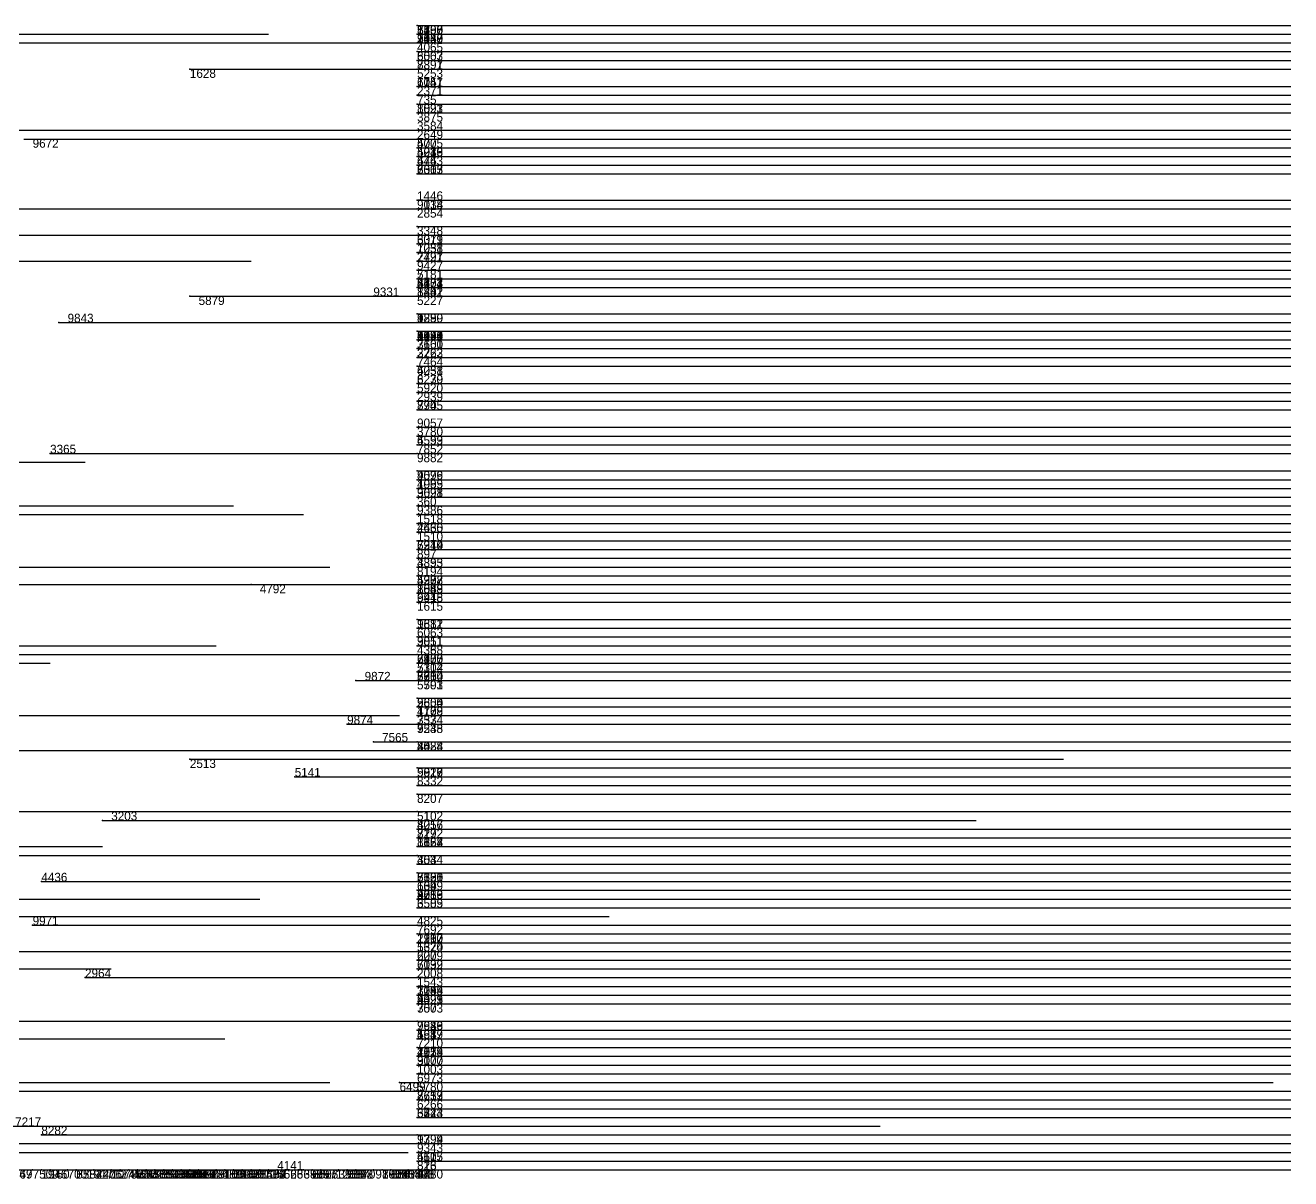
# Model space of a CAD drawing. Extents: x 0 to 1.1, y 0 to 1.
# Drawn here: x 0.9552 to 1.1, y -0.001 to 0.131 of the extents above; entities that cross this region are included whole.
import ezdxf

# ---------------------------------------------------------------- set-up
doc = ezdxf.new("R2010")
doc.units = 0
for name, color, linetype in [('Normals', 1, 'CONTINUOUS'), ('Source_points', 5, 'CONTINUOUS'), ('Text', 3, 'CONTINUOUS')]:
    doc.layers.add(name, color=color, linetype=linetype)

msp = doc.modelspace()

# ---------------------------------------------------------------- linework, layer by layer
at = {"layer": 'Normals', "color": 1}
for p, q in [((1, 0.131, 0.509), (1.1, 0.131, 0.509)), ((1, 0.131, 0.203), (1.1, 0.131, 0.203)), ((1, 0.131, 0.58), (1.1, 0.131, 0.58)), ((1, 0.131, 0.173), (1.1, 0.131, 0.173)), ((0.883, 0.13), (0.983, 0.13)), ((0.941, 0.129), (1.041, 0.129)), ((1, 0.13, 0.47), (1.1, 0.13, 0.47)), ((1, 0.13, 0.474), (1.1, 0.13, 0.474)), ((1, 0.13, 0.342), (1.1, 0.13, 0.342)), ((1, 0.129, 0.488), (1.1, 0.129, 0.488)), ((1, 0.129, 0.644), (1.1, 0.129, 0.644)), ((1, 0.129, 0.452), (1.1, 0.129, 0.452)), ((1, 0.128, 0.841), (1.1, 0.128, 0.841)), ((1, 0.128, 0.764), (1.1, 0.128, 0.764)), ((1, 0.127, 0.475), (1.1, 0.127, 0.475)), ((1, 0.127, 0.103), (1.1, 0.127, 0.103)), ((1, 0.127, 0.433), (1.1, 0.127, 0.433)), ((0.974, 0.126), (1.074, 0.126)), ((1, 0.126, 0.639), (1.1, 0.126, 0.639)), ((1, 0.124, 0.472), (1.1, 0.124, 0.472)), ((1, 0.124, 0.046), (1.1, 0.124, 0.046)), ((1, 0.124, 0.196), (1.1, 0.124, 0.196)), ((1, 0.124, 0.6), (1.1, 0.124, 0.6)), ((1, 0.123, 0.086), (1.1, 0.123, 0.086)), ((1, 0.122, 0.986), (1.1, 0.122, 0.986)), ((1, 0.121, 0.328), (1.1, 0.121, 0.328)), ((1, 0.121, 0.298), (1.1, 0.121, 0.298)), ((0.942, 0.119, 1), (1.042, 0.119, 1)), ((1, 0.119, 0.258), (1.1, 0.119, 0.258)), ((1, 0.119, 0.64), (1.1, 0.119, 0.64)), ((0.955, 0.118, 1), (1.055, 0.118, 1)), ((1, 0.118, 0.323), (1.1, 0.118, 0.323)), ((1, 0.117, 0.233), (1.1, 0.117, 0.233)), ((1, 0.117, 0.542), (1.1, 0.117, 0.542)), ((1, 0.117, 0.373), (1.1, 0.117, 0.373)), ((1, 0.117, 0.982), (1.1, 0.117, 0.982)), ((1, 0.116, 0.023), (1.1, 0.116, 0.023)), ((1, 0.115, 0.417), (1.1, 0.115, 0.417)), ((1, 0.115, 0.264), (1.1, 0.115, 0.264)), ((1, 0.115, 0.819), (1.1, 0.115, 0.819)), ((1, 0.114, 0.361), (1.1, 0.114, 0.361)), ((1, 0.114, 0.233), (1.1, 0.114, 0.233)), ((1, 0.111, 0.01), (1.1, 0.111, 0.01)), ((0.94, 0.11, 1), (1.04, 0.11, 1)), ((1, 0.11, 0.14), (1.1, 0.11, 0.14)), ((1, 0.11, 0.94), (1.1, 0.11, 0.94)), ((1, 0.11, 0.58), (1.1, 0.11, 0.58)), ((1, 0.108, 0.689), (1.1, 0.108, 0.689)), ((0.945, 0.107, 1), (1.045, 0.107, 1)), ((1, 0.107, 0.109), (1.1, 0.107, 0.109)), ((1, 0.107, 0.054), (1.1, 0.107, 0.054)), ((1, 0.106, 0.748), (1.1, 0.106, 0.748)), ((1, 0.105, 0.473), (1.1, 0.105, 0.473)), ((1, 0.105, 0.947), (1.1, 0.105, 0.947)), ((0.881, 0.104, 1), (0.981, 0.104, 1)), ((1, 0.104, 0.066), (1.1, 0.104, 0.066)), ((1, 0.103, 0.898), (1.1, 0.103, 0.898)), ((1, 0.103, 0.354), (1.1, 0.103, 0.354)), ((1, 0.103, 0.777), (1.1, 0.103, 0.777)), ((1, 0.102, 0.881), (1.1, 0.102, 0.881)), ((0.974, 0.1, 1), (1.074, 0.1, 1)), ((0.995, 0.1, 1), (1.095, 0.1, 1)), ((1, 0.101, 0.484), (1.1, 0.101, 0.484)), ((1, 0.101, 0.336), (1.1, 0.101, 0.336)), ((1, 0.101, 0.346), (1.1, 0.101, 0.346)), ((1, 0.101, 0.636), (1.1, 0.101, 0.636)), ((1, 0.1, 0.984), (1.1, 0.1, 0.984)), ((1, 0.1, 0.837), (1.1, 0.1, 0.837)), ((1, 0.1, 0.558), (1.1, 0.1, 0.558)), ((1, 0.098, 0.751), (1.1, 0.098, 0.751)), ((1, 0.098, 0.059), (1.1, 0.098, 0.059)), ((0.959, 0.097), (1.059, 0.097)), ((1, 0.097, 0.658), (1.1, 0.097, 0.658)), ((1, 0.096, 0.118), (1.1, 0.096, 0.118)), ((1, 0.096, 0.415), (1.1, 0.096, 0.415)), ((1, 0.095, 0.94), (1.1, 0.095, 0.94)), ((1, 0.095, 0.369), (1.1, 0.095, 0.369)), ((1, 0.095, 0.055), (1.1, 0.095, 0.055)), ((1, 0.095, 0.719), (1.1, 0.095, 0.719)), ((1, 0.095, 0.777), (1.1, 0.095, 0.777)), ((1, 0.095, 0.528), (1.1, 0.095, 0.528)), ((1, 0.094, 0.721), (1.1, 0.094, 0.721)), ((1, 0.094, 0.203), (1.1, 0.094, 0.203)), ((1, 0.093, 0.952), (1.1, 0.093, 0.952)), ((1, 0.092, 0.966), (1.1, 0.092, 0.966)), ((1, 0.092, 0.305), (1.1, 0.092, 0.305)), ((1, 0.092, 0.058), (1.1, 0.092, 0.058)), ((1, 0.09, 0.166), (1.1, 0.09, 0.166)), ((1, 0.09, 0.559), (1.1, 0.09, 0.559)), ((1, 0.089, 0.247), (1.1, 0.089, 0.247)), ((1, 0.089, 0.311), (1.1, 0.089, 0.311)), ((1, 0.088, 0.711), (1.1, 0.088, 0.711)), ((1, 0.087, 0.757), (1.1, 0.087, 0.757)), ((1, 0.085, 0.023), (1.1, 0.085, 0.023)), ((1, 0.084, 0.606), (1.1, 0.084, 0.606)), ((1, 0.084, 0.259), (1.1, 0.084, 0.259)), ((1, 0.083, 0.351), (1.1, 0.083, 0.351)), ((0.958, 0.082), (1.058, 0.082)), ((1, 0.082, 0.336), (1.1, 0.082, 0.336)), ((1, 0.082, 0.338), (1.1, 0.082, 0.338)), ((0.862, 0.081), (0.962, 0.081)), ((1, 0.08, 0.697), (1.1, 0.08, 0.697)), ((1, 0.08, 0.013), (1.1, 0.08, 0.013)), ((1, 0.079, 0.058), (1.1, 0.079, 0.058)), ((1, 0.078, 0.221), (1.1, 0.078, 0.221)), ((1, 0.078, 0.274), (1.1, 0.078, 0.274)), ((1, 0.078, 0.233), (1.1, 0.078, 0.233)), ((1, 0.077, 0.996), (1.1, 0.077, 0.996)), ((1, 0.077, 0.741), (1.1, 0.077, 0.741)), ((0.879, 0.076), (0.979, 0.076)), ((1, 0.076, 0.055), (1.1, 0.076, 0.055)), ((1, 0.076, 0.016), (1.1, 0.076, 0.016)), ((0.856, 0.075, 1), (0.956, 0.075, 1)), ((0.887, 0.075, 1), (0.987, 0.075, 1)), ((1, 0.075, 0.359), (1.1, 0.075, 0.359)), ((1, 0.074, 0.374), (1.1, 0.074, 0.374)), ((1, 0.074, 0.814), (1.1, 0.074, 0.814)), ((1, 0.073, 0.887), (1.1, 0.073, 0.887)), ((1, 0.072, 0.337), (1.1, 0.072, 0.337)), ((1, 0.072, 0.315), (1.1, 0.072, 0.315)), ((1, 0.071, 0.968), (1.1, 0.071, 0.968)), ((1, 0.07, 0.796), (1.1, 0.07, 0.796)), ((1, 0.07, 0.123), (1.1, 0.07, 0.123)), ((0.89, 0.069), (0.99, 0.069)), ((1, 0.069, 0.909), (1.1, 0.069, 0.909)), ((0.944, 0.067), (1.044, 0.067)), ((0.981, 0.067), (1.081, 0.067)), ((1, 0.068, 0.844), (1.1, 0.068, 0.844)), ((1, 0.068, 0.908), (1.1, 0.068, 0.908)), ((1, 0.068, 0.55), (1.1, 0.068, 0.55)), ((1, 0.067, 0.836), (1.1, 0.067, 0.836)), ((1, 0.067, 0.693), (1.1, 0.067, 0.693)), ((1, 0.067, 0.6), (1.1, 0.067, 0.6)), ((1, 0.067, 0.69), (1.1, 0.067, 0.69)), ((1, 0.066, 0.665), (1.1, 0.066, 0.665)), ((1, 0.066, 0.194), (1.1, 0.066, 0.194)), ((1, 0.066, 0.942), (1.1, 0.066, 0.942)), ((1, 0.066, 0.656), (1.1, 0.066, 0.656)), ((1, 0.065, 0.624), (1.1, 0.065, 0.624)), ((1, 0.065, 0.802), (1.1, 0.065, 0.802)), ((1, 0.063, 0.498), (1.1, 0.063, 0.498)), ((1, 0.062, 0.545), (1.1, 0.062, 0.545)), ((1, 0.062, 0.969), (1.1, 0.062, 0.969)), ((1, 0.061, 0.369), (1.1, 0.061, 0.369)), ((0.877, 0.06, 1), (0.977, 0.06, 1)), ((1, 0.06, 0.068), (1.1, 0.06, 0.068)), ((1, 0.06, 0.621), (1.1, 0.06, 0.621)), ((0.858, 0.058, 1), (0.958, 0.058, 1)), ((0.918, 0.059, 1), (1.018, 0.059, 1)), ((1, 0.059, 0.942), (1.1, 0.059, 0.942)), ((1, 0.059, 0.022), (1.1, 0.059, 0.022)), ((1, 0.058, 0.647), (1.1, 0.058, 0.647)), ((1, 0.058, 0.268), (1.1, 0.058, 0.268)), ((1, 0.058, 0.038), (1.1, 0.058, 0.038)), ((1, 0.058, 0.94), (1.1, 0.058, 0.94)), ((1, 0.057, 0.993), (1.1, 0.057, 0.993)), ((1, 0.057, 0.103), (1.1, 0.057, 0.103)), ((0.993, 0.056, 1), (1.093, 0.056, 1)), ((1, 0.056, 0.91), (1.1, 0.056, 0.91)), ((1, 0.056, 0.171), (1.1, 0.056, 0.171)), ((1, 0.056, 0.223), (1.1, 0.056, 0.223)), ((1, 0.056, 0.858), (1.1, 0.056, 0.858)), ((1, 0.054, 0.464), (1.1, 0.054, 0.464)), ((1, 0.054, 0.637), (1.1, 0.054, 0.637)), ((1, 0.053, 0.493), (1.1, 0.053, 0.493)), ((1, 0.053, 0.027), (1.1, 0.053, 0.027)), ((0.898, 0.052, 1), (0.998, 0.052, 1)), ((0.992, 0.051, 1), (1.092, 0.051, 1)), ((1, 0.052, 0.712), (1.1, 0.052, 0.712)), ((1, 0.052, 0.494), (1.1, 0.052, 0.494)), ((1, 0.051, 0.71), (1.1, 0.051, 0.71)), ((1, 0.051, 0.185), (1.1, 0.051, 0.185)), ((1, 0.051, 0.942), (1.1, 0.051, 0.942)), ((1, 0.051, 0.538), (1.1, 0.051, 0.538)), ((1, 0.051, 0.861), (1.1, 0.051, 0.861)), ((0.929, 0.048, 1), (1.029, 0.048, 1)), ((0.995, 0.049, 1), (1.095, 0.049, 1)), ((1, 0.049, 0.569), (1.1, 0.049, 0.569)), ((1, 0.049, 0.646), (1.1, 0.049, 0.646)), ((1, 0.048, 0.453), (1.1, 0.048, 0.453)), ((0.974, 0.047, 1), (1.074, 0.047, 1)), ((0.986, 0.045, 1), (1.086, 0.045, 1)), ((1, 0.046, 0.328), (1.1, 0.046, 0.328)), ((1, 0.046, 0.146), (1.1, 0.046, 0.146)), ((1, 0.045, 0.245), (1.1, 0.045, 0.245)), ((1, 0.044, 0.153), (1.1, 0.044, 0.153)), ((1, 0.043, 0.334), (1.1, 0.043, 0.334)), ((0.906, 0.041), (1.006, 0.041)), ((1, 0.041, 0.732), (1.1, 0.041, 0.732)), ((0.964, 0.04), (1.064, 0.04)), ((1, 0.039, 0.452), (1.1, 0.039, 0.452)), ((1, 0.039, 0.637), (1.1, 0.039, 0.637)), ((1, 0.039, 0.141), (1.1, 0.039, 0.141)), ((1, 0.038, 0.179), (1.1, 0.038, 0.179)), ((1, 0.038, 0.461), (1.1, 0.038, 0.461)), ((0.864, 0.037, 1), (0.964, 0.037, 1)), ((1, 0.037, 0.762), (1.1, 0.037, 0.762)), ((1, 0.037, 0.835), (1.1, 0.037, 0.835)), ((0.865, 0.036, 1), (0.965, 0.036, 1)), ((0.916, 0.036, 1), (1.016, 0.036, 1)), ((1, 0.036, 0.662), (1.1, 0.036, 0.662)), ((1, 0.035, 0.219), (1.1, 0.035, 0.219)), ((1, 0.034, 0.877), (1.1, 0.034, 0.877)), ((0.957, 0.033, 1), (1.057, 0.033, 1)), ((1, 0.033, 0.479), (1.1, 0.033, 0.479)), ((1, 0.033, 0.313), (1.1, 0.033, 0.313)), ((1, 0.033, 0.984), (1.1, 0.033, 0.984)), ((1, 0.033, 0.581), (1.1, 0.033, 0.581)), ((1, 0.033, 0.993), (1.1, 0.033, 0.993)), ((1, 0.033, 0.766), (1.1, 0.033, 0.766)), ((1, 0.032, 0.316), (1.1, 0.032, 0.316)), ((1, 0.032, 0.068), (1.1, 0.032, 0.068)), ((1, 0.032, 0.633), (1.1, 0.032, 0.633)), ((1, 0.032, 0.898), (1.1, 0.032, 0.898)), ((0.882, 0.031), (0.982, 0.031)), ((1, 0.031, 0.303), (1.1, 0.031, 0.303)), ((1, 0.031, 0.678), (1.1, 0.031, 0.678)), ((0.884, 0.029), (0.984, 0.029)), ((0.894, 0.029, 1), (0.994, 0.029, 1)), ((0.922, 0.029, 1), (1.022, 0.029, 1)), ((1, 0.03, 0.554), (1.1, 0.03, 0.554)), ((0.956, 0.028, 1), (1.056, 0.028, 1)), ((1, 0.028, 0.92), (1.1, 0.028, 0.92)), ((1, 0.028, 0.948), (1.1, 0.028, 0.948)), ((1, 0.027, 0.932), (1.1, 0.027, 0.932)), ((1, 0.027, 0.005), (1.1, 0.027, 0.005)), ((0.939, 0.025), (1.039, 0.025)), ((1, 0.026, 0.438), (1.1, 0.026, 0.438)), ((1, 0.026, 0.043), (1.1, 0.026, 0.043)), ((1, 0.025, 0.996), (1.1, 0.025, 0.996)), ((1, 0.024, 0.977), (1.1, 0.024, 0.977)), ((1, 0.024, 0.519), (1.1, 0.024, 0.519)), ((1, 0.024, 0.513), (1.1, 0.024, 0.513)), ((0.865, 0.023, 1), (0.965, 0.023, 1)), ((0.962, 0.022, 1), (1.062, 0.022, 1)), ((1, 0.023, 0.534), (1.1, 0.023, 0.534)), ((1, 0.022, 0.538), (1.1, 0.022, 0.538)), ((1, 0.021, 0.498), (1.1, 0.021, 0.498)), ((1, 0.021, 0.72), (1.1, 0.021, 0.72)), ((1, 0.021, 0.64), (1.1, 0.021, 0.64)), ((1, 0.021, 0.265), (1.1, 0.021, 0.265)), ((1, 0.02, 0.909), (1.1, 0.02, 0.909)), ((1, 0.019, 0.771), (1.1, 0.019, 0.771)), ((1, 0.019, 0.257), (1.1, 0.019, 0.257)), ((1, 0.019, 0.134), (1.1, 0.019, 0.134)), ((1, 0.019, 0.031), (1.1, 0.019, 0.031)), ((1, 0.019, 0.304), (1.1, 0.019, 0.304)), ((1, 0.019, 0.921), (1.1, 0.019, 0.921)), ((0.934, 0.017, 1), (1.034, 0.017, 1)), ((1, 0.017, 0.595), (1.1, 0.017, 0.595)), ((1, 0.017, 0.108), (1.1, 0.017, 0.108)), ((1, 0.016, 0.977), (1.1, 0.016, 0.977)), ((1, 0.016, 0.658), (1.1, 0.016, 0.658)), ((1, 0.016, 0.753), (1.1, 0.016, 0.753)), ((0.878, 0.015), (0.978, 0.015)), ((0.878, 0.015, 1), (0.978, 0.015, 1)), ((1, 0.015, 0.776), (1.1, 0.015, 0.776)), ((1, 0.015, 0.699), (1.1, 0.015, 0.699)), ((1, 0.014, 0.541), (1.1, 0.014, 0.541)), ((1, 0.014, 0.117), (1.1, 0.014, 0.117)), ((1, 0.014, 0.973), (1.1, 0.014, 0.973)), ((1, 0.014, 0.193), (1.1, 0.014, 0.193)), ((1, 0.013, 0.127), (1.1, 0.013, 0.127)), ((1, 0.013, 0.054), (1.1, 0.013, 0.054)), ((1, 0.012, 0.19), (1.1, 0.012, 0.19)), ((1, 0.011, 0.533), (1.1, 0.011, 0.533)), ((0.89, 0.01), (0.99, 0.01)), ((0.928, 0.009), (1.028, 0.009)), ((0.998, 0.01), (1.098, 0.01)), ((1, 0.009, 0.293), (1.1, 0.009, 0.293)), ((1, 0.009, 0.173), (1.1, 0.009, 0.173)), ((1, 0.008, 0.779), (1.1, 0.008, 0.779)), ((1, 0.008, 0.637), (1.1, 0.008, 0.637)), ((1, 0.008, 0.439), (1.1, 0.008, 0.439)), ((1, 0.007, 0.148), (1.1, 0.007, 0.148)), ((1, 0.006, 0.927), (1.1, 0.006, 0.927)), ((1, 0.006, 0.973), (1.1, 0.006, 0.973)), ((1, 0.006, 0.464), (1.1, 0.006, 0.464)), ((0.953, 0.005, 1), (1.053, 0.005, 1)), ((0.905, 0.003, 1), (1.005, 0.003, 1)), ((0.937, 0.003, 1), (1.037, 0.003, 1)), ((0.957, 0.004), (1.057, 0.004)), ((1, 0.004, 0.724), (1.1, 0.004, 0.724)), ((1, 0.003, 0.477), (1.1, 0.003, 0.477)), ((1, 0.003, 0.437), (1.1, 0.003, 0.437)), ((0.899, 0.002), (0.999, 0.002)), ((1, 0.002, 0.645), (1.1, 0.002, 0.645)), ((1, 0.002, 0.344), (1.1, 0.002, 0.344)), ((0.856, 0, 0.553), (0.956, 0, 0.553)), ((0.857, 0, 0.938), (0.957, 0, 0.938)), ((0.858, 0, 0.52), (0.958, 0, 0.52)), ((0.859, 0, 0.314), (0.959, 0, 0.314)), ((0.86, 0, 0.137), (0.96, 0, 0.137)), ((0.86, 0, 0.49), (0.96, 0, 0.49)), ((0.861, 0, 0.405), (0.961, 0, 0.405)), ((0.862, 0, 0.009), (0.962, 0, 0.009)), ((0.862, 0, 0.96), (0.962, 0, 0.96)), ((0.862, 0, 0.863), (0.962, 0, 0.863)), ((0.863, 0, 0.696), (0.963, 0, 0.696)), ((0.864, 0, 0.96), (0.964, 0, 0.96)), ((0.865, 0, 0.622), (0.965, 0, 0.622)), ((0.865, 0, 0.21), (0.965, 0, 0.21)), ((0.865, 0, 0.755), (0.965, 0, 0.755)), ((0.866, 0, 0.682), (0.966, 0, 0.682)), ((0.866, 0, 0.215), (0.966, 0, 0.215)), ((0.868, 0, 0.108), (0.968, 0, 0.108)), ((0.869, 0, 0.97), (0.969, 0, 0.97)), ((0.869, 0, 0.004), (0.969, 0, 0.004)), ((0.869, 0, 0.036), (0.969, 0, 0.036)), ((0.869, 0, 0.534), (0.969, 0, 0.534)), ((0.87, 0, 0.938), (0.97, 0, 0.938)), ((0.87, 0, 0.556), (0.97, 0, 0.556)), ((0.87, 0, 0.137), (0.97, 0, 0.137)), ((0.87, 0, 0.784), (0.97, 0, 0.784)), ((0.871, 0, 0.991), (0.971, 0, 0.991)), ((0.872, 0, 0.177), (0.972, 0, 0.177)), ((0.872, 0, 0.071), (0.972, 0, 0.071)), ((0.874, 0, 0.121), (0.974, 0, 0.121)), ((0.875, 0, 0.712), (0.975, 0, 0.712)), ((0.875, 0, 0.481), (0.975, 0, 0.481)), ((0.875, 0, 0.99), (0.975, 0, 0.99)), ((0.875, 0, 0.336), (0.975, 0, 0.336)), ((0.876, 0, 0.5), (0.976, 0, 0.5)), ((0.877, 0, 0.585), (0.977, 0, 0.585)), ((0.878, 0, 0.958), (0.978, 0, 0.958)), ((0.878, 0, 0.158), (0.978, 0, 0.158)), ((0.879, 0, 0.199), (0.979, 0, 0.199)), ((0.879, 0, 0.034), (0.979, 0, 0.034)), ((0.879, 0, 0.24), (0.979, 0, 0.24)), ((0.879, 0, 0.306), (0.979, 0, 0.306)), ((0.88, 0, 0.924), (0.98, 0, 0.924)), ((0.881, 0, 0.955), (0.981, 0, 0.955)), ((0.881, 0, 0.618), (0.981, 0, 0.618)), ((0.882, 0, 0.633), (0.982, 0, 0.633)), ((0.882, 0, 0.059), (0.982, 0, 0.059)), ((0.884, 0, 0.666), (0.984, 0, 0.666)), ((0.884, 0, 0.271), (0.984, 0, 0.271)), ((0.887, 0, 0.884), (0.987, 0, 0.884)), ((0.887, 0, 0.747), (0.987, 0, 0.747)), ((0.888, 0, 0.747), (0.988, 0, 0.747)), ((0.888, 0, 0.109), (0.988, 0, 0.109)), ((0.888, 0, 0.113), (0.988, 0, 0.113)), ((0.888, 0, 0.338), (0.988, 0, 0.338)), ((0.89, 0, 0.013), (0.99, 0, 0.013)), ((0.891, 0, 0.142), (0.991, 0, 0.142)), ((0.892, 0, 0.684), (0.992, 0, 0.684)), ((0.892, 0, 0.142), (0.992, 0, 0.142)), ((0.892, 0, 0.345), (0.992, 0, 0.345)), ((0.893, 0, 0.085), (0.993, 0, 0.085)), ((0.895, 0, 0.278), (0.995, 0, 0.278)), ((0.895, 0, 0.553), (0.995, 0, 0.553)), ((0.895, 0, 0.492), (0.995, 0, 0.492)), ((0.895, 0, 0.826), (0.995, 0, 0.826)), ((0.895, 0, 0.079), (0.995, 0, 0.079)), ((0.895, 0, 0.772), (0.995, 0, 0.772)), ((0.896, 0, 0.873), (0.996, 0, 0.873)), ((0.897, 0, 0.047), (0.997, 0, 0.047)), ((0.898, 0, 0.416), (0.998, 0, 0.416)), ((0.899, 0, 0.221), (0.999, 0, 0.221)), ((0.899, 0, 0.543), (0.999, 0, 0.543)), ((0.899, 0, 0.133), (0.999, 0, 0.133)), ((0.899, 0, 0.572), (0.999, 0, 0.572)), ((0.899, 0, 0.724), (0.999, 0, 0.724)), ((0.901, 0, 0.649), (1.002, 0, 0.649)), ((0.901, 0, 0.733), (1.001, 0, 0.733)), ((0.902, 0, 0.832), (1.002, 0, 0.832)), ((0.904, 0, 0.435), (1.004, 0, 0.435)), ((0.905, 0, 0.093), (1.006, 0, 0.093)), ((0.907, 0, 0.56), (1.007, 0, 0.56)), ((0.907, 0, 0.708), (1.007, 0, 0.708)), ((0.908, 0, 0.145), (1.008, 0, 0.145)), ((0.908, 0, 0.963), (1.008, 0, 0.963)), ((0.908, 0, 0.982), (1.008, 0, 0.982)), ((0.908, 0, 0.902), (1.008, 0, 0.902)), ((0.909, 0, 0.966), (1.009, 0, 0.966)), ((0.909, 0, 0.867), (1.009, 0, 0.867)), ((0.91, 0, 0.803), (1.01, 0, 0.803)), ((0.911, 0, 0.611), (1.011, 0, 0.611)), ((0.913, 0, 0.785), (1.013, 0, 0.785)), ((0.913, 0, 0.218), (1.013, 0, 0.218)), ((0.914, 0, 0.255), (1.014, 0, 0.255)), ((0.914, 0, 0.092), (1.014, 0, 0.092)), ((0.914, 0, 0.433), (1.014, 0, 0.433)), ((0.917, 0, 0.235), (1.017, 0, 0.235)), ((0.918, 0, 0.92), (1.018, 0, 0.92)), ((0.92, 0, 0.949), (1.02, 0, 0.949)), ((0.92, 0, 0.053), (1.02, 0, 0.053)), ((0.921, 0, 0.941), (1.021, 0, 0.941)), ((0.921, 0, 0.202), (1.021, 0, 0.202)), ((0.921, 0, 0.159), (1.021, 0, 0.159)), ((0.921, 0, 0.725), (1.021, 0, 0.725)), ((0.921, 0, 0.305), (1.021, 0, 0.305)), ((0.922, 0, 0.705), (1.022, 0, 0.705)), ((0.922, 0, 0.243), (1.022, 0, 0.243)), ((0.923, 0, 0.702), (1.023, 0, 0.702)), ((0.923, 0, 0.841), (1.023, 0, 0.841)), ((0.923, 0, 0.31), (1.023, 0, 0.31)), ((0.923, 0, 0.57), (1.024, 0, 0.57)), ((0.925, 0, 0.7), (1.025, 0, 0.7)), ((0.926, 0, 0.129), (1.026, 0, 0.129)), ((0.926, 0, 0.241), (1.026, 0, 0.241)), ((0.927, 0, 0.718), (1.027, 0, 0.718)), ((0.927, 0, 0.211), (1.027, 0, 0.211)), ((0.927, 0, 0.937), (1.027, 0, 0.937)), ((0.928, 0, 0.235), (1.028, 0, 0.235)), ((0.929, 0, 0.69), (1.029, 0, 0.69)), ((0.929, 0, 0.7), (1.029, 0, 0.7)), ((0.931, 0, 0.284), (1.031, 0, 0.284)), ((0.932, 0, 0.586), (1.032, 0, 0.586)), ((0.932, 0, 0.045), (1.032, 0, 0.045)), ((0.933, 0, 0.387), (1.033, 0, 0.387)), ((0.934, 0, 0.583), (1.034, 0, 0.583)), ((0.935, 0, 0.883), (1.035, 0, 0.883)), ((0.935, 0, 0.558), (1.035, 0, 0.558)), ((0.935, 0, 0.052), (1.035, 0, 0.052)), ((0.936, 0, 0.522), (1.036, 0, 0.522)), ((0.936, 0, 0.934), (1.036, 0, 0.934)), ((0.937, 0, 0.551), (1.037, 0, 0.551)), ((0.937, 0, 0.375), (1.037, 0, 0.375)), ((0.939, 0, 0.903), (1.039, 0, 0.903)), ((0.94, 0, 0.902), (1.04, 0, 0.902)), ((0.94, 0, 0.879), (1.04, 0, 0.879)), ((0.942, 0, 0.842), (1.042, 0, 0.842)), ((0.942, 0, 0.149), (1.042, 0, 0.149)), ((0.943, 0, 0.168), (1.043, 0, 0.168)), ((0.944, 0, 0.317), (1.044, 0, 0.317)), ((0.944, 0, 0.14), (1.044, 0, 0.14)), ((0.944, 0, 0.639), (1.044, 0, 0.639)), ((0.944, 0, 0.013), (1.044, 0, 0.013)), ((0.947, 0, 0.313), (1.047, 0, 0.313)), ((0.947, 0, 0.188), (1.047, 0, 0.188)), ((0.947, 0, 0.18), (1.047, 0, 0.18)), ((0.948, 0, 0.763), (1.048, 0, 0.763)), ((0.948, 0, 0.915), (1.048, 0, 0.915)), ((0.948, 0, 0.605), (1.048, 0, 0.605)), ((0.95, 0, 0.024), (1.05, 0, 0.024)), ((0.95, 0, 0.776), (1.05, 0, 0.776)), ((0.951, 0, 0.341), (1.051, 0, 0.341)), ((0.951, 0, 0.403), (1.051, 0, 0.403)), ((0.951, 0, 0.857), (1.051, 0, 0.857)), ((0.951, 0, 0.276), (1.051, 0, 0.276)), ((0.952, 0, 0.194), (1.052, 0, 0.194)), ((0.952, 0, 0.22), (1.052, 0, 0.22)), ((0.956, 0, 0.872), (1.056, 0, 0.872)), ((0.957, 0, 0.865), (1.057, 0, 0.865)), ((0.958, 0, 0.363), (1.058, 0, 0.363)), ((0.96, 0, 0.375), (1.06, 0, 0.375)), ((0.961, 0, 0.857), (1.061, 0, 0.857)), ((0.961, 0, 0.815), (1.061, 0, 0.815)), ((0.963, 0, 0.428), (1.063, 0, 0.428)), ((0.963, 0, 0.569), (1.063, 0, 0.569)), ((0.963, 0, 0.277), (1.063, 0, 0.277)), ((0.965, 0, 0.424), (1.065, 0, 0.424)), ((0.966, 0, 0.146), (1.066, 0, 0.146)), ((0.966, 0, 0.14), (1.066, 0, 0.14)), ((0.967, 0, 0.517), (1.067, 0, 0.517)), ((0.967, 0, 0.18), (1.067, 0, 0.18)), ((0.967, 0, 0.352), (1.067, 0, 0.352)), ((0.968, 0, 0.537), (1.068, 0, 0.537)), ((0.968, 0, 0.488), (1.068, 0, 0.488)), ((0.968, 0, 0.012), (1.068, 0, 0.012)), ((0.969, 0, 0.451), (1.069, 0, 0.451)), ((0.969, 0, 0.333), (1.069, 0, 0.333)), ((0.97, 0, 0.392), (1.07, 0, 0.392)), ((0.97, 0, 0.555), (1.07, 0, 0.555)), ((0.971, 0, 0.094), (1.071, 0, 0.094)), ((0.971, 0, 0.799), (1.071, 0, 0.799)), ((0.972, 0, 0.318), (1.072, 0, 0.318)), ((0.973, 0, 0.927), (1.073, 0, 0.927)), ((0.973, 0, 0.445), (1.073, 0, 0.445)), ((0.973, 0, 0.99), (1.073, 0, 0.99)), ((0.973, 0, 0.703), (1.073, 0, 0.703)), ((0.973, 0, 0.28), (1.073, 0, 0.28)), ((0.974, 0, 0.528), (1.074, 0, 0.528)), ((0.974, 0, 0.685), (1.074, 0, 0.685)), ((0.974, 0, 0.684), (1.074, 0, 0.684)), ((0.974, 0, 0.875), (1.074, 0, 0.875)), ((0.975, 0, 0.032), (1.075, 0, 0.032)), ((0.977, 0, 0.516), (1.077, 0, 0.516)), ((0.977, 0, 0.495), (1.077, 0, 0.495)), ((0.977, 0, 0.223), (1.077, 0, 0.223)), ((0.978, 0, 0.357), (1.078, 0, 0.357)), ((0.978, 0, 0.556), (1.078, 0, 0.556)), ((0.979, 0, 0.301), (1.079, 0, 0.301)), ((0.979, 0, 0.478), (1.079, 0, 0.478)), ((0.979, 0, 0.358), (1.079, 0, 0.358)), ((0.98, 0, 0.4), (1.08, 0, 0.4)), ((0.981, 0, 0.054), (1.081, 0, 0.054)), ((0.982, 0, 0.826), (1.082, 0, 0.826)), ((0.982, 0, 0.52), (1.082, 0, 0.52)), ((0.982, 0, 0.291), (1.082, 0, 0.291)), ((0.983, 0, 0.226), (1.083, 0, 0.226)), ((0.984, 0, 1), (1.084, 0, 1)), ((0.984, 0, 0.181), (1.084, 0, 0.181)), ((0.987, 0, 0.213), (1.087, 0, 0.213)), ((0.987, 0, 0.386), (1.087, 0, 0.386)), ((0.987, 0, 0.292), (1.087, 0, 0.292)), ((0.987, 0, 0.866), (1.087, 0, 0.866)), ((0.988, 0, 0.545), (1.088, 0, 0.545)), ((0.989, 0, 0.932), (1.089, 0, 0.932)), ((0.991, 0, 0.813), (1.091, 0, 0.813)), ((0.991, 0, 0.433), (1.091, 0, 0.433)), ((0.991, 0, 0.712), (1.091, 0, 0.712)), ((0.992, 0, 0.656), (1.092, 0, 0.656)), ((0.993, 0, 0.972), (1.093, 0, 0.972)), ((0.995, 0, 0.837), (1.095, 0, 0.837)), ((0.995, 0, 0.548), (1.095, 0, 0.548)), ((0.995, 0, 0.792), (1.095, 0, 0.792)), ((0.996, 0, 0.537), (1.096, 0, 0.537)), ((0.996, 0, 0.27), (1.096, 0, 0.27)), ((0.997, 0, 0.317), (1.097, 0, 0.317)), ((0.997, 0, 0.549), (1.097, 0, 0.549)), ((0.999, 0, 0.326), (1.099, 0, 0.326)), ((0.999, 0, 0.946), (1.099, 0, 0.946)), ((0.999, 0, 0.554), (1.099, 0, 0.554)), ((0.999, 0, 0.144), (1.099, 0, 0.144)), ((1, 0.001, 0.347), (1.1, 0.001, 0.347)), ((1, 0.001, 0.439), (1.1, 0.001, 0.439)), ((1, 0, 0.993), (1.1, 0, 0.993)), ((1, 0, 0.195), (1.1, 0, 0.195))]:
    msp.add_line(p, q, dxfattribs=at)
at = {"layer": 'Source_points', "color": 5}
for p in [(1, 0.131, 0.509), (1, 0.131, 0.203), (1, 0.131, 0.58), (1, 0.131, 0.173), (1, 0.13, 0.47), (1, 0.13, 0.474), (1, 0.13, 0.342), (1, 0.129, 0.488), (1, 0.129, 0.644), (1, 0.129, 0.452), (1, 0.128, 0.841), (1, 0.128, 0.764), (1, 0.127, 0.475), (1, 0.127, 0.103), (1, 0.127, 0.433), (0.974, 0.126), (1, 0.126, 0.639), (1, 0.124, 0.472), (1, 0.124, 0.046), (1, 0.124, 0.196), (1, 0.124, 0.6), (1, 0.123, 0.086), (1, 0.122, 0.986), (1, 0.121, 0.328), (1, 0.121, 0.298), (1, 0.119, 0.258), (1, 0.119, 0.64), (1, 0.118, 0.323), (1, 0.117, 0.233), (1, 0.117, 0.542), (1, 0.117, 0.373), (1, 0.117, 0.982), (1, 0.116, 0.023), (1, 0.115, 0.417), (1, 0.115, 0.264), (1, 0.115, 0.819), (1, 0.114, 0.361), (1, 0.114, 0.233), (1, 0.111, 0.01), (1, 0.11, 0.14), (1, 0.11, 0.94), (1, 0.11, 0.58), (1, 0.108, 0.689), (1, 0.107, 0.109), (1, 0.107, 0.054), (1, 0.106, 0.748), (1, 0.105, 0.473), (1, 0.105, 0.947), (1, 0.104, 0.066), (1, 0.103, 0.898), (1, 0.103, 0.354), (1, 0.103, 0.777), (1, 0.102, 0.881), (0.974, 0.1, 1), (0.995, 0.1, 1), (1, 0.101, 0.484), (1, 0.101, 0.336), (1, 0.101, 0.346), (1, 0.101, 0.636), (1, 0.1, 0.984), (1, 0.1, 0.837), (1, 0.1, 0.558), (1, 0.098, 0.751), (1, 0.098, 0.059), (0.959, 0.097), (1, 0.097, 0.658), (1, 0.096, 0.118), (1, 0.096, 0.415), (1, 0.095, 0.94), (1, 0.095, 0.369), (1, 0.095, 0.055), (1, 0.095, 0.719), (1, 0.095, 0.777), (1, 0.095, 0.528), (1, 0.094, 0.721), (1, 0.094, 0.203), (1, 0.093, 0.952), (1, 0.092, 0.966), (1, 0.092, 0.305), (1, 0.092, 0.058), (1, 0.09, 0.166), (1, 0.09, 0.559), (1, 0.089, 0.247), (1, 0.089, 0.311), (1, 0.088, 0.711), (1, 0.087, 0.757), (1, 0.085, 0.023), (1, 0.084, 0.606), (1, 0.084, 0.259), (1, 0.083, 0.351), (0.958, 0.082), (1, 0.082, 0.336), (1, 0.082, 0.338), (1, 0.08, 0.697), (1, 0.08, 0.013), (1, 0.079, 0.058), (1, 0.078, 0.221), (1, 0.078, 0.274), (1, 0.078, 0.233), (1, 0.077, 0.996), (1, 0.077, 0.741), (1, 0.076, 0.055), (1, 0.076, 0.016), (1, 0.075, 0.359), (1, 0.074, 0.374), (1, 0.074, 0.814), (1, 0.073, 0.887), (1, 0.072, 0.337), (1, 0.072, 0.315), (1, 0.071, 0.968), (1, 0.07, 0.796), (1, 0.07, 0.123), (1, 0.069, 0.909), (0.981, 0.067), (1, 0.068, 0.844), (1, 0.068, 0.908), (1, 0.068, 0.55), (1, 0.067, 0.836), (1, 0.067, 0.693), (1, 0.067, 0.6), (1, 0.067, 0.69), (1, 0.066, 0.665), (1, 0.066, 0.194), (1, 0.066, 0.942), (1, 0.066, 0.656), (1, 0.065, 0.624), (1, 0.065, 0.802), (1, 0.063, 0.498), (1, 0.062, 0.545), (1, 0.062, 0.969), (1, 0.061, 0.369), (1, 0.06, 0.068), (1, 0.06, 0.621), (1, 0.059, 0.942), (1, 0.059, 0.022), (1, 0.058, 0.647), (1, 0.058, 0.268), (1, 0.058, 0.038), (1, 0.058, 0.94), (1, 0.057, 0.993), (1, 0.057, 0.103), (0.993, 0.056, 1), (1, 0.056, 0.91), (1, 0.056, 0.171), (1, 0.056, 0.223), (1, 0.056, 0.858), (1, 0.054, 0.464), (1, 0.054, 0.637), (1, 0.053, 0.493), (1, 0.053, 0.027), (0.992, 0.051, 1), (1, 0.052, 0.712), (1, 0.052, 0.494), (1, 0.051, 0.71), (1, 0.051, 0.185), (1, 0.051, 0.942), (1, 0.051, 0.538), (1, 0.051, 0.861), (0.995, 0.049, 1), (1, 0.049, 0.569), (1, 0.049, 0.646), (1, 0.048, 0.453), (0.974, 0.047, 1), (0.986, 0.045, 1), (1, 0.046, 0.328), (1, 0.046, 0.146), (1, 0.045, 0.245), (1, 0.044, 0.153), (1, 0.043, 0.334), (1, 0.041, 0.732), (0.964, 0.04), (1, 0.039, 0.452), (1, 0.039, 0.637), (1, 0.039, 0.141), (1, 0.038, 0.179), (1, 0.038, 0.461), (1, 0.037, 0.762), (1, 0.037, 0.835), (1, 0.036, 0.662), (1, 0.035, 0.219), (1, 0.034, 0.877), (0.957, 0.033, 1), (1, 0.033, 0.479), (1, 0.033, 0.313), (1, 0.033, 0.984), (1, 0.033, 0.581), (1, 0.033, 0.993), (1, 0.033, 0.766), (1, 0.032, 0.316), (1, 0.032, 0.068), (1, 0.032, 0.633), (1, 0.032, 0.898), (1, 0.031, 0.303), (1, 0.031, 0.678), (1, 0.03, 0.554), (0.956, 0.028, 1), (1, 0.028, 0.92), (1, 0.028, 0.948), (1, 0.027, 0.932), (1, 0.027, 0.005), (1, 0.026, 0.438), (1, 0.026, 0.043), (1, 0.025, 0.996), (1, 0.024, 0.977), (1, 0.024, 0.519), (1, 0.024, 0.513), (0.962, 0.022, 1), (1, 0.023, 0.534), (1, 0.022, 0.538), (1, 0.021, 0.498), (1, 0.021, 0.72), (1, 0.021, 0.64), (1, 0.021, 0.265), (1, 0.02, 0.909), (1, 0.019, 0.771), (1, 0.019, 0.257), (1, 0.019, 0.134), (1, 0.019, 0.031), (1, 0.019, 0.304), (1, 0.019, 0.921), (1, 0.017, 0.595), (1, 0.017, 0.108), (1, 0.016, 0.977), (1, 0.016, 0.658), (1, 0.016, 0.753), (1, 0.015, 0.776), (1, 0.015, 0.699), (1, 0.014, 0.541), (1, 0.014, 0.117), (1, 0.014, 0.973), (1, 0.014, 0.193), (1, 0.013, 0.127), (1, 0.013, 0.054), (1, 0.012, 0.19), (1, 0.011, 0.533), (0.998, 0.01), (1, 0.009, 0.293), (1, 0.009, 0.173), (1, 0.008, 0.779), (1, 0.008, 0.637), (1, 0.008, 0.439), (1, 0.007, 0.148), (1, 0.006, 0.927), (1, 0.006, 0.973), (1, 0.006, 0.464), (0.957, 0.004), (1, 0.004, 0.724), (1, 0.003, 0.477), (1, 0.003, 0.437), (1, 0.002, 0.645), (1, 0.002, 0.344), (0.956, 0, 0.872), (0.957, 0, 0.865), (0.958, 0, 0.363), (0.96, 0, 0.375), (0.961, 0, 0.857), (0.961, 0, 0.815), (0.963, 0, 0.428), (0.963, 0, 0.569), (0.963, 0, 0.277), (0.965, 0, 0.424), (0.966, 0, 0.146), (0.966, 0, 0.14), (0.967, 0, 0.517), (0.967, 0, 0.18), (0.967, 0, 0.352), (0.968, 0, 0.537), (0.968, 0, 0.488), (0.968, 0, 0.012), (0.969, 0, 0.451), (0.969, 0, 0.333), (0.97, 0, 0.392), (0.97, 0, 0.555), (0.971, 0, 0.094), (0.971, 0, 0.799), (0.972, 0, 0.318), (0.973, 0, 0.927), (0.973, 0, 0.445), (0.973, 0, 0.99), (0.973, 0, 0.703), (0.973, 0, 0.28), (0.974, 0, 0.528), (0.974, 0, 0.685), (0.974, 0, 0.684), (0.974, 0, 0.875), (0.975, 0, 0.032), (0.977, 0, 0.516), (0.977, 0, 0.495), (0.977, 0, 0.223), (0.978, 0, 0.357), (0.978, 0, 0.556), (0.979, 0, 0.301), (0.979, 0, 0.478), (0.979, 0, 0.358), (0.98, 0, 0.4), (0.981, 0, 0.054), (0.982, 0, 0.826), (0.982, 0, 0.52), (0.982, 0, 0.291), (0.983, 0, 0.226), (0.984, 0, 1), (0.984, 0, 0.181), (0.987, 0, 0.213), (0.987, 0, 0.386), (0.987, 0, 0.292), (0.987, 0, 0.866), (0.988, 0, 0.545), (0.989, 0, 0.932), (0.991, 0, 0.813), (0.991, 0, 0.433), (0.991, 0, 0.712), (0.992, 0, 0.656), (0.993, 0, 0.972), (0.995, 0, 0.837), (0.995, 0, 0.548), (0.995, 0, 0.792), (0.996, 0, 0.537), (0.996, 0, 0.27), (0.997, 0, 0.317), (0.997, 0, 0.549), (0.999, 0, 0.326), (0.999, 0, 0.946), (0.999, 0, 0.554), (0.999, 0, 0.144), (1, 0.001, 0.347), (1, 0.001, 0.439), (1, 0, 0.993), (1, 0, 0.195)]:
    msp.add_point(p, dxfattribs=at)

# ---------------------------------------------------------------- texts
at = {"layer": 'Text', "color": 3}
for s, p in [('5100', (1, 0.13, 0.203)), ('5297', (1, 0.13, 0.58)), ('8596', (1, 0.13, 0.342)), ('7755', (1, 0.13, 0.173)), ('1408', (1, 0.13, 0.509)), ('4065', (1, 0.128, 0.841)), ('3148', (1, 0.129, 0.488)), ('9859', (1, 0.129, 0.452)), ('2450', (1, 0.129, 0.474)), ('7037', (1, 0.129, 0.644)), ('1827', (1, 0.129, 0.47)), ('8567', (1, 0.127, 0.764)), ('6003', (1, 0.127, 0.475)), ('1628', (0.974, 0.125)), ('5253', (1, 0.125, 0.639)), ('8891', (1, 0.126, 0.433)), ('7397', (1, 0.126, 0.103)), ('6047', (1, 0.124, 0.196)), ('7141', (1, 0.124, 0.6)), ('1751', (1, 0.124, 0.472)), ('2371', (1, 0.123, 0.046)), ('8893', (1, 0.121, 0.298)), ('735', (1, 0.122, 0.086)), ('1021', (1, 0.121, 0.986)), ('3875', (1, 0.12, 0.328)), ('3584', (1, 0.119, 0.64)), ('2649', (1, 0.118, 0.258)), ('9672', (0.956, 0.117, 1)), ('400', (1, 0.117, 0.233)), ('5775', (1, 0.117, 0.323)), ('4079', (1, 0.116, 0.542)), ('4763', (1, 0.115, 0.264)), ('5016', (1, 0.116, 0.373)), ('5246', (1, 0.116, 0.982)), ('5933', (1, 0.116, 0.023)), ('644', (1, 0.115, 0.417)), ('8313', (1, 0.114, 0.233)), ('6567', (1, 0.114, 0.819)), ('7005', (1, 0.114, 0.361)), ('1446', (1, 0.111, 0.01)), ('9034', (1, 0.11, 0.94)), ('9118', (1, 0.11, 0.58)), ('2854', (1, 0.109, 0.14)), ('3348', (1, 0.107, 0.689)), ('3319', (1, 0.106, 0.109)), ('6071', (1, 0.106, 0.054)), ('7251', (1, 0.105, 0.748)), ('1038', (1, 0.105, 0.473)), ('2791', (1, 0.104, 0.947)), ('7427', (1, 0.104, 0.066)), ('5181', (1, 0.102, 0.354)), ('9427', (1, 0.103, 0.777)), ('71', (1, 0.102, 0.898)), ('4253', (1, 0.101, 0.346)), ('8677', (1, 0.101, 0.881)), ('2101', (1, 0.101, 0.484)), ('6474', (1, 0.101, 0.636)), ('5879', (0.975, 0.099, 1)), ('9331', (0.995, 0.1, 1)), ('3442', (1, 0.1, 0.336)), ('5227', (1, 0.099, 0.837)), ('8232', (1, 0.1, 0.558)), ('1801', (1, 0.1, 0.984)), ('9843', (0.96, 0.097)), ('4290', (1, 0.097, 0.059)), ('983', (1, 0.097, 0.658)), ('1289', (1, 0.097, 0.751)), ('4698', (1, 0.095, 0.055)), ('3040', (1, 0.095, 0.369)), ('8174', (1, 0.095, 0.415)), ('9941', (1, 0.095, 0.528)), ('6478', (1, 0.095, 0.719)), ('1042', (1, 0.095, 0.94)), ('1581', (1, 0.095, 0.118)), ('3600', (1, 0.094, 0.203)), ('7161', (1, 0.094, 0.777)), ('3223', (1, 0.093, 0.952)), ('2762', (1, 0.093, 0.721)), ('7464', (1, 0.092, 0.058)), ('4258', (1, 0.091, 0.966)), ('6031', (1, 0.091, 0.305)), ('5920', (1, 0.089, 0.311)), ('8239', (1, 0.09, 0.559)), ('6270', (1, 0.09, 0.166)), ('2939', (1, 0.088, 0.247)), ('8945', (1, 0.087, 0.711)), ('770', (1, 0.087, 0.757)), ('9057', (1, 0.085, 0.023)), ('4599', (1, 0.083, 0.259)), ('3780', (1, 0.084, 0.606)), ('6553', (1, 0.083, 0.351)), ('3365', (0.958, 0.082)), ('7852', (1, 0.082, 0.336)), ('9882', (1, 0.081, 0.338)), ('4076', (1, 0.079, 0.697)), ('9599', (1, 0.079, 0.013)), ('4099', (1, 0.078, 0.274)), ('195', (1, 0.078, 0.058)), ('1005', (1, 0.078, 0.221)), ('3098', (1, 0.077, 0.741)), ('360', (1, 0.076, 0.055)), ('902', (1, 0.077, 0.996)), ('9621', (1, 0.077, 0.233)), ('9386', (1, 0.075, 0.016)), ('4435', (1, 0.073, 0.814)), ('2660', (1, 0.073, 0.374)), ('1518', (1, 0.074, 0.359)), ('1510', (1, 0.072, 0.887)), ('5240', (1, 0.071, 0.968)), ('897', (1, 0.07, 0.796)), ('6314', (1, 0.071, 0.337)), ('7949', (1, 0.071, 0.315)), ('4353', (1, 0.069, 0.123)), ('3895', (1, 0.069, 0.909)), ('8194', (1, 0.068, 0.55)), ('4792', (0.982, 0.066)), ('4207', (1, 0.067, 0.6)), ('4937', (1, 0.067, 0.844)), ('5388', (1, 0.067, 0.908)), ('5972', (1, 0.067, 0.69)), ('8568', (1, 0.066, 0.942)), ('2883', (1, 0.066, 0.693)), ('1059', (1, 0.066, 0.836)), ('1548', (1, 0.066, 0.194)), ('99', (1, 0.065, 0.665)), ('9415', (1, 0.065, 0.656)), ('6448', (1, 0.065, 0.802)), ('1615', (1, 0.064, 0.624)), ('9612', (1, 0.062, 0.969)), ('1881', (1, 0.062, 0.498)), ('3051', (1, 0.06, 0.068)), ('9811', (1, 0.06, 0.369)), ('6063', (1, 0.061, 0.545)), ('438', (1, 0.059, 0.942)), ('4368', (1, 0.059, 0.621)), ('5314', (1, 0.057, 0.268)), ('2177', (1, 0.058, 0.647)), ('6405', (1, 0.058, 0.022)), ('7950', (1, 0.058, 0.94)), ('7102', (1, 0.057, 0.038)), ('9872', (0.994, 0.056, 1)), ('568', (1, 0.056, 0.91)), ('3700', (1, 0.056, 0.993)), ('8914', (1, 0.056, 0.103)), ('7310', (1, 0.056, 0.858)), ('5593', (1, 0.055, 0.171)), ('5701', (1, 0.055, 0.223)), ('5855', (1, 0.053, 0.464)), ('9600', (1, 0.053, 0.637)), ('2804', (1, 0.053, 0.027)), ('4708', (1, 0.052, 0.494)), ('1168', (1, 0.052, 0.493)), ('1779', (1, 0.052, 0.712)), ('9874', (0.992, 0.051, 1)), ('357', (1, 0.051, 0.185)), ('5', (1, 0.05, 0.71)), ('9545', (1, 0.05, 0.861)), ('7334', (1, 0.051, 0.538)), ('7238', (1, 0.05, 0.942)), ('7565', (0.996, 0.049, 1)), ('4024', (1, 0.048, 0.453)), ('8428', (1, 0.048, 0.646)), ('2584', (1, 0.048, 0.569)), ('2513', (0.974, 0.046, 1)), ('5141', (0.986, 0.045, 1)), ('5029', (1, 0.045, 0.328)), ('5817', (1, 0.045, 0.245)), ('9926', (1, 0.045, 0.146)), ('8332', (1, 0.044, 0.153)), ('8207', (1, 0.042, 0.334)), ('3203', (0.965, 0.04)), ('5102', (1, 0.04, 0.732)), ('4256', (1, 0.039, 0.637)), ('8017', (1, 0.039, 0.141)), ('827', (1, 0.038, 0.452)), ('8164', (1, 0.037, 0.835)), ('8888', (1, 0.037, 0.461)), ('7192', (1, 0.038, 0.179)), ('1627', (1, 0.037, 0.762)), ('4044', (1, 0.035, 0.219)), ('353', (1, 0.035, 0.662)), ('4436', (0.957, 0.033, 1)), ('5530', (1, 0.033, 0.984)), ('8165', (1, 0.033, 0.766)), ('750', (1, 0.033, 0.313)), ('6626', (1, 0.033, 0.877)), ('7351', (1, 0.033, 0.993)), ('4756', (1, 0.031, 0.633)), ('8019', (1, 0.031, 0.898)), ('9233', (1, 0.031, 0.678)), ('604', (1, 0.032, 0.479)), ('6699', (1, 0.032, 0.581)), ('268', (1, 0.031, 0.316)), ('1309', (1, 0.032, 0.068)), ('3509', (1, 0.03, 0.303)), ('6585', (1, 0.03, 0.554)), ('9971', (0.956, 0.028, 1)), ('4825', (1, 0.028, 0.92)), ('7692', (1, 0.027, 0.948)), ('2117', (1, 0.026, 0.005)), ('1260', (1, 0.026, 0.932)), ('1992', (1, 0.026, 0.043)), ('5374', (1, 0.025, 0.996)), ('620', (1, 0.024, 0.977)), ('2079', (1, 0.024, 0.519)), ('1620', (1, 0.025, 0.438)), ('6139', (1, 0.023, 0.534)), ('7092', (1, 0.023, 0.513)), ('2964', (0.962, 0.022, 1)), ('2008', (1, 0.022, 0.538)), ('1543', (1, 0.021, 0.498)), ('3195', (1, 0.02, 0.72)), ('7245', (1, 0.02, 0.64)), ('7269', (1, 0.02, 0.265)), ('1084', (1, 0.02, 0.909)), ('4095', (1, 0.019, 0.134)), ('5429', (1, 0.019, 0.031)), ('3573', (1, 0.018, 0.257)), ('9321', (1, 0.019, 0.921)), ('2323', (1, 0.019, 0.771)), ('7003', (1, 0.018, 0.304)), ('4619', (1, 0.015, 0.776)), ('5589', (1, 0.015, 0.658)), ('9629', (1, 0.016, 0.108)), ('7686', (1, 0.016, 0.595)), ('7943', (1, 0.016, 0.753)), ('1947', (1, 0.015, 0.977)), ('7210', (1, 0.014, 0.699)), ('4014', (1, 0.013, 0.973)), ('2659', (1, 0.013, 0.117)), ('7125', (1, 0.013, 0.193)), ('1274', (1, 0.013, 0.541)), ('3107', (1, 0.012, 0.127)), ('9070', (1, 0.012, 0.054)), ('1003', (1, 0.011, 0.19)), ('6973', (1, 0.01, 0.533)), ('6499', (0.998, 0.009)), ('5780', (1, 0.009, 0.293)), ('8619', (1, 0.008, 0.173)), ('2757', (1, 0.008, 0.779)), ('7633', (1, 0.008, 0.439)), ('6266', (1, 0.007, 0.637)), ('7217', (0.954, 0.005, 1)), ('354', (1, 0.006, 0.148)), ('3774', (1, 0.006, 0.927)), ('5423', (1, 0.006, 0.973)), ('6243', (1, 0.006, 0.464)), ('8282', (0.957, 0.004)), ('9799', (1, 0.003, 0.724)), ('9343', (1, 0.002, 0.437)), ('1394', (1, 0.003, 0.477)), ('4107', (1, 0.001, 0.344)), ('4675', (1, 0.001, 0.439)), ('651', (1, 0.001, 0.645)), ('3147', (0.953, -0.001, 0.194)), ('5369', (0.953, -0.001, 0.22)), ('7509', (0.956, -0.001, 0.872)), ('1946', (0.957, -0.001, 0.865)), ('150', (0.958, -0.001, 0.363)), ('7001', (0.96, -0.001, 0.375)), ('3384', (0.961, -0.001, 0.857)), ('6532', (0.961, -0.001, 0.815)), ('9171', (0.963, -0.001, 0.277)), ('471', (0.964, -0.001, 0.428)), ('2067', (0.964, -0.001, 0.569)), ('1078', (0.965, -0.001, 0.424)), ('2746', (0.966, -0.001, 0.146)), ('4521', (0.967, -0.001, 0.14)), ('3022', (0.968, -0.001, 0.18)), ('200', (0.968, -0.001, 0.537)), ('615', (0.968, -0.001, 0.517)), ('7071', (0.968, -0.001, 0.352)), ('4356', (0.969, -0.001, 0.488)), ('4585', (0.969, -0.001, 0.451)), ('8373', (0.969, -0.001, 0.012)), ('9735', (0.969, -0.001, 0.333)), ('2380', (0.97, -0.001, 0.392)), ('8884', (0.971, -0.001, 0.799)), ('7292', (0.971, -0.001, 0.555)), ('4757', (0.972, -0.001, 0.094)), ('3963', (0.972, -0.001, 0.318)), ('4264', (0.973, -0.001, 0.703)), ('3688', (0.973, -0.001, 0.99)), ('1972', (0.973, -0.001, 0.445)), ('4083', (0.974, -0.001, 0.685)), ('9484', (0.974, -0.001, 0.28)), ('7769', (0.974, -0.001, 0.684)), ('7971', (0.974, -0.001, 0.875)), ('1377', (0.974, -0.001, 0.927)), ('3923', (0.975, -0.001, 0.528)), ('5319', (0.975, -0.001, 0.032)), ('8450', (0.977, -0.001, 0.223)), ('2188', (0.977, -0.001, 0.495)), ('1039', (0.978, -0.001, 0.516)), ('3795', (0.979, -0.001, 0.478)), ('5557', (0.979, -0.001, 0.358)), ('746', (0.979, -0.001, 0.357)), ('1262', (0.979, -0.001, 0.556)), ('1091', (0.98, -0.001, 0.301)), ('8013', (0.981, -0.001, 0.054)), ('2871', (0.981, -0.001, 0.4)), ('5634', (0.982, -0.001, 0.52)), ('8474', (0.982, -0.001, 0.291)), ('1403', (0.982, -0.001, 0.826)), ('4141', (0.984, 0, 1)), ('4566', (0.984, -0.001, 0.226)), ('5628', (0.984, -0.001, 0.181)), ('3879', (0.987, -0.001, 0.213)), ('3998', (0.987, -0.001, 0.386)), ('6886', (0.987, -0.001, 0.866)), ('2827', (0.988, -0.001, 0.545)), ('6506', (0.988, -0.001, 0.292)), ('7126', (0.99, -0.001, 0.932)), ('3988', (0.991, -0.001, 0.433)), ('5872', (0.992, -0.001, 0.712)), ('5888', (0.992, -0.001, 0.656)), ('2043', (0.992, -0.001, 0.813)), ('8709', (0.993, -0.001, 0.972)), ('8964', (0.996, -0.001, 0.27)), ('7081', (0.996, -0.001, 0.548)), ('7979', (0.996, -0.001, 0.792)), ('1304', (0.996, -0.001, 0.537)), ('1818', (0.996, -0.001, 0.837)), ('874', (0.997, -0.001, 0.317)), ('1367', (0.997, -0.001, 0.549)), ('3511', (0.999, -0.001, 0.554)), ('5308', (0.999, -0.001, 0.144)), ('1498', (0.999, -0.001, 0.946)), ('473', (1, -0.001, 0.326)), ('313', (1, 0, 0.347)), ('826', (1, 0, 0.993)), ('8480', (1, -0.001, 0.195))]:
    msp.add_text(s, height=0.001, dxfattribs=at).set_placement(p)

doc.saveas('drawing.dxf')
